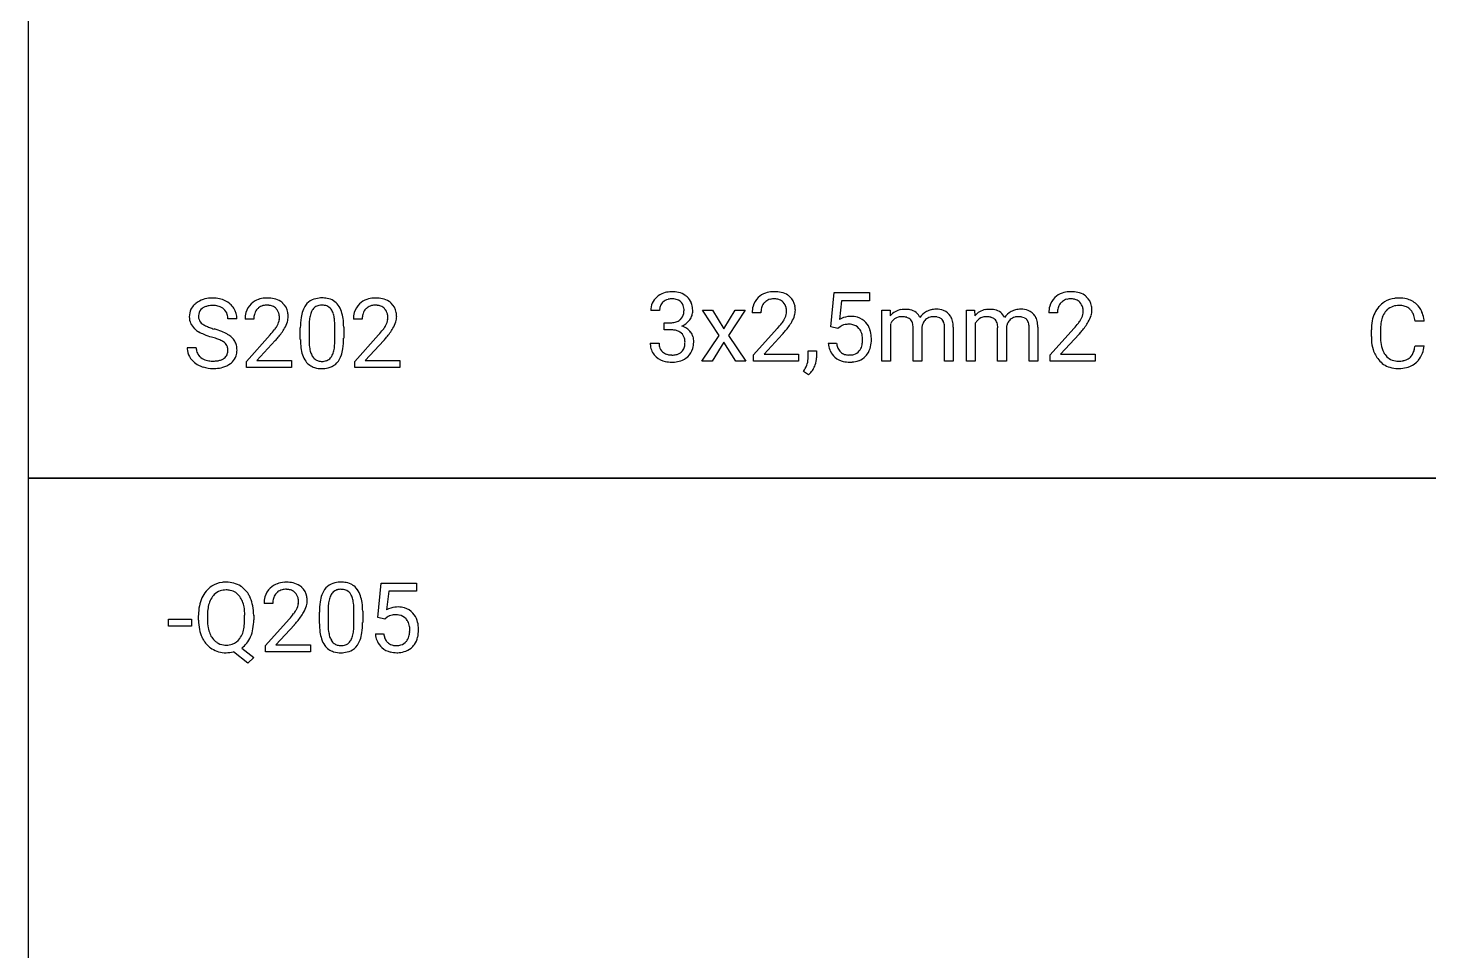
# Model space of a CAD drawing. Header units: metres. Extents: x 0 to 1062, y -1350 to 150.
# Drawn here: x 0 to 145.1, y -499 to -403.4 of the extents above; entities that cross this region are included whole.
import ezdxf

# ---------------------------------------------------------------- set-up
doc = ezdxf.new("R2010")
doc.units = ezdxf.units.M

msp = doc.modelspace()

# ---------------------------------------------------------------- linework, layer by layer
for p, q in [((0, -300), (0, -450)), ((83.15, -434.33), (83.52, -430.79)), ((83.52, -430.79), (87.16, -430.79)), ((87.16, -430.79), (87.16, -431.62)), ((84.28, -431.62), (84.07, -433.56)), ((87.16, -431.62), (84.28, -431.62)), ((21.64, -433.5), (20.7, -433.5)), ((23.39, -433.54), (22.49, -433.54)), ((34.62, -433.54), (33.72, -433.54)), ((65.42, -432.65), (64.52, -432.65)), ((65.9, -433.9), (66.58, -433.9)), ((65.9, -434.64), (65.9, -433.9)), ((71.6, -435.22), (69.87, -432.61)), ((69.87, -432.61), (70.91, -432.61)), ((70.91, -432.61), (72.07, -434.54)), ((72.07, -434.54), (73.24, -432.61)), ((74.3, -432.61), (72.57, -435.22)), ((73.24, -432.61), (74.3, -432.61)), ((75.93, -432.88), (75.02, -432.88)), ((88.44, -437.9), (88.44, -432.61)), ((88.44, -432.61), (89.3, -432.61)), ((89.3, -432.61), (89.32, -433.2)), ((97.21, -437.9), (97.21, -432.61)), ((97.21, -432.61), (98.06, -432.61)), ((98.06, -432.61), (98.09, -433.2)), ((106.65, -432.88), (105.75, -432.88)), ((144.63, -433.73), (143.69, -433.73)), ((22.62, -437.91), (25.08, -435.17)), ((28.21, -435.64), (28.21, -434.44)), ((29.11, -434.22), (29.11, -435.66)), ((31.79, -435.77), (31.79, -434.29)), ((32.7, -434.35), (32.7, -435.52)), ((33.85, -437.91), (36.31, -435.17)), ((66.58, -434.64), (65.9, -434.64)), ((69.81, -437.9), (71.6, -435.22)), ((72.57, -435.22), (74.35, -437.9)), ((75.16, -437.25), (77.62, -434.51)), ((78.15, -435.09), (76.25, -437.16)), ((83.88, -434.52), (83.15, -434.33)), ((84.12, -434.32), (83.88, -434.52)), ((89.35, -434.04), (89.35, -437.9)), ((91.69, -437.9), (91.69, -434.43)), ((92.6, -434.39), (92.6, -437.9)), ((94.95, -437.9), (94.95, -434.41)), ((95.85, -434.36), (95.85, -437.9)), ((98.11, -434.04), (98.11, -437.9)), ((100.45, -437.9), (100.45, -434.43)), ((101.36, -434.39), (101.36, -437.9)), ((103.71, -437.9), (103.71, -434.41)), ((104.61, -434.36), (104.61, -437.9)), ((105.88, -437.25), (108.34, -434.51)), ((108.88, -435.09), (106.97, -437.16)), ((139.16, -435.33), (139.16, -434.65)), ((140.1, -434.67), (140.1, -435.36)), ((16.49, -436.49), (17.43, -436.49)), ((25.62, -435.75), (23.71, -437.82)), ((36.85, -435.75), (34.94, -437.82)), ((64.46, -436.02), (65.37, -436.02)), ((72.08, -435.92), (70.86, -437.9)), ((73.31, -437.9), (72.08, -435.92)), ((80.81, -437.64), (80.81, -436.83)), ((80.81, -436.83), (81.69, -436.83)), ((81.69, -436.83), (81.69, -437.53)), ((82.9, -436.03), (83.75, -436.03)), ((143.69, -436.3), (144.63, -436.3)), ((22.62, -438.55), (22.62, -437.91)), ((23.71, -437.82), (27.28, -437.82)), ((27.28, -437.82), (27.28, -438.55)), ((33.85, -438.55), (33.85, -437.91)), ((34.94, -437.82), (38.51, -437.82)), ((38.51, -437.82), (38.51, -438.55)), ((70.86, -437.9), (69.81, -437.9)), ((74.35, -437.9), (73.31, -437.9)), ((75.16, -437.9), (75.16, -437.25)), ((79.82, -437.9), (75.16, -437.9)), ((76.25, -437.16), (79.82, -437.16)), ((79.82, -437.16), (79.82, -437.9)), ((89.35, -437.9), (88.44, -437.9)), ((92.6, -437.9), (91.69, -437.9)), ((95.85, -437.9), (94.95, -437.9)), ((98.11, -437.9), (97.21, -437.9)), ((101.36, -437.9), (100.45, -437.9)), ((104.61, -437.9), (103.71, -437.9)), ((105.88, -437.9), (105.88, -437.25)), ((110.54, -437.9), (105.88, -437.9)), ((106.97, -437.16), (110.54, -437.16)), ((110.54, -437.16), (110.54, -437.9)), ((27.28, -438.55), (22.62, -438.55)), ((38.51, -438.55), (33.85, -438.55)), ((80.84, -439.31), (80.33, -438.96)), ((0, -450), (175, -450)), ((175, -450), (0, -450)), ((0, -450), (0, -600)), ((36.24, -464.44), (36.6, -460.89)), ((36.6, -460.89), (40.24, -460.89)), ((40.24, -460.89), (40.24, -461.73)), ((37.37, -461.73), (37.15, -463.67)), ((40.24, -461.73), (37.37, -461.73)), ((17.66, -464.74), (17.66, -464.23)), ((18.6, -464.16), (18.6, -464.68)), ((22.44, -464.75), (22.44, -464.22)), ((23.38, -464.22), (23.38, -464.68)), ((25.36, -462.99), (24.46, -462.99)), ((30.18, -465.09), (30.18, -463.89)), ((31.08, -463.67), (31.08, -465.11)), ((33.76, -465.21), (33.76, -463.74)), ((34.67, -463.8), (34.67, -464.97)), ((14.55, -465.35), (14.55, -464.61)), ((14.55, -464.61), (16.93, -464.61)), ((16.93, -465.35), (14.55, -465.35)), ((16.93, -464.61), (16.93, -465.35)), ((24.59, -467.35), (27.05, -464.62)), ((27.59, -465.2), (25.68, -467.27)), ((36.96, -464.62), (36.24, -464.44)), ((37.2, -464.43), (36.96, -464.62)), ((25.68, -467.27), (29.25, -467.27)), ((29.25, -467.27), (29.25, -468)), ((35.98, -466.13), (36.84, -466.13)), ((22.77, -469.2), (21.27, -468.01)), ((22.14, -467.62), (23.41, -468.61)), ((23.41, -468.61), (22.77, -469.2)), ((24.59, -468), (24.59, -467.35)), ((29.25, -468), (24.59, -468))]:
    msp.add_line(p, q)
for centre, radius, start, end in [((66.53, -432.78), 2.07, 109.4923, 132.2591), ((66.65, -433.14), 2.44, 94.0186, 109.2749), ((66.71, -433.73), 3.04, 89.9538, 94.3439), ((66.73, -433.7), 3.01, 77.1833, 90.4936), ((66.96, -432.71), 1.99, 55.4019, 77.3239), ((77.08, -432.78), 2.06, 109.3993, 133.7311), ((77.27, -433.33), 2.64, 93.838, 109.2571), ((77.35, -434.13), 3.44, 89.9476, 94.2489), ((77.37, -433.7), 3.01, 77.3427, 90.4709), ((77.59, -432.74), 2.03, 56.0713, 77.4694), ((107.8, -432.78), 2.06, 109.3993, 133.7311), ((107.99, -433.33), 2.64, 93.838, 109.2571), ((108.07, -434.13), 3.44, 89.9476, 94.2489), ((108.1, -433.7), 3.01, 77.3427, 90.4709), ((108.32, -432.74), 2.03, 56.0713, 77.4694), ((18.46, -433.29), 1.76, 134.4983, 153.9113), ((18.75, -433.57), 2.16, 129.2258, 134.8483), ((18.83, -433.68), 2.29, 107.0797, 129.0888), ((18.64, -433.2), 0.974, 127.4939, 169.2564), ((18.81, -433.39), 1.23, 113.1895, 127.9561), ((19.05, -434.39), 3.04, 93.4374, 107.0831), ((18.96, -433.76), 1.62, 100.8318, 113.111), ((19.11, -434.58), 2.46, 89.5629, 100.7169), ((19.13, -435.27), 3.92, 89.9563, 93.7926), ((19.15, -434.61), 3.26, 78.0399, 90.2891), ((19.13, -434.9), 2.78, 86.3129, 90.0517), ((19.2, -434.14), 2.02, 72.8628, 86.7842), ((19.4, -433.49), 1.33, 48.5279, 73.0391), ((19.27, -434.01), 2.65, 63.8577, 77.9436), ((19.5, -433.37), 1.18, 15.3825, 48.2092), ((19.42, -433.72), 2.32, 48.953, 64.0482), ((19.6, -433.5), 2.04, 32.2818, 48.739), ((19.64, -433.49), 2, -0.3493, 32.613), ((24.47, -433.38), 1.97, 133.4629, 164.4994), ((24.54, -433.44), 2.06, 109.3993, 133.7311), ((24.65, -433.33), 1.23, 135.9423, 161.1924), ((24.6, -433.29), 1.16, 127.5802, 135.7627), ((24.73, -433.99), 2.64, 93.838, 109.2571), ((24.64, -433.36), 1.26, 103.7449, 127.1517), ((24.79, -433.95), 1.87, 89.4583, 103.8184), ((24.81, -434.79), 3.44, 89.9476, 94.2489), ((24.83, -434.36), 3.01, 77.3427, 90.4709), ((24.81, -433.73), 1.64, 85.2826, 90.0571), ((24.85, -433.38), 1.28, 68.7646, 85.6884), ((24.92, -433.19), 1.09, 43.1432, 68.4156), ((25.05, -433.4), 2.03, 56.0713, 77.4694), ((24.85, -433.27), 1.19, 14.3635, 43.5045), ((25.17, -433.21), 1.81, 47.9297, 55.6151), ((25.25, -433.13), 1.69, 9.7854, 48.2551), ((30.68, -433.45), 2.35, 145.1146, 160.3691), ((30.13, -433.08), 1.69, 113.9045, 144.8711), ((30.35, -433.15), 1.06, 125.8471, 149.3151), ((30.34, -433.59), 2.24, 94.2783, 113.4357), ((30.34, -433.17), 1.07, 101.6851, 125.0627), ((30.44, -433.61), 1.52, 89.6223, 101.9167), ((30.44, -434.53), 3.19, 89.919, 94.9543), ((30.47, -434.3), 2.96, 79.8808, 90.3219), ((30.45, -433.77), 1.68, 84.3403, 90.0926), ((30.51, -433.3), 1.21, 63.4356, 85.0199), ((30.65, -433.34), 1.98, 59.7342, 80.2344), ((30.57, -433.15), 1.05, 30.7009, 62.4934), ((30.79, -433.07), 1.67, 36.1874, 59.1551), ((30.21, -433.46), 2.37, 17.6061, 35.6109), ((35.7, -433.38), 1.97, 133.4629, 164.4994), ((35.77, -433.44), 2.06, 109.3993, 133.7311), ((35.88, -433.33), 1.23, 135.9423, 161.1924), ((35.83, -433.29), 1.16, 127.5802, 135.7627), ((35.96, -433.99), 2.64, 93.838, 109.2571), ((35.88, -433.36), 1.26, 103.7449, 127.1517), ((36.02, -433.95), 1.87, 89.4583, 103.8184), ((36.04, -434.79), 3.44, 89.9476, 94.2489), ((36.06, -434.36), 3.01, 77.3427, 90.4709), ((36.04, -433.73), 1.64, 85.2826, 90.0571), ((36.08, -433.38), 1.28, 68.7646, 85.6884), ((36.15, -433.19), 1.09, 43.1432, 68.4156), ((36.28, -433.4), 2.03, 56.0713, 77.4694), ((36.08, -433.27), 1.19, 14.3635, 43.5045), ((36.4, -433.21), 1.81, 47.9297, 55.6151), ((36.48, -433.13), 1.69, 9.7854, 48.2551), ((66.42, -432.63), 1.9, 156.7254, 180.6895), ((66.37, -432.64), 1.86, 131.5241, 155.8625), ((66.7, -432.61), 1.27, 158.8914, 175.6954), ((66.52, -432.55), 1.08, 133.5328, 158.5491), ((66.57, -432.61), 1.16, 103.4748, 133.5694), ((66.7, -433.09), 1.66, 89.5225, 103.6892), ((66.71, -433.62), 2.19, 84.9801, 90.1027), ((66.81, -432.82), 1.38, 64.9824, 85.9768), ((66.99, -432.4), 0.93, 16.7478, 64.0965), ((66.22, -432.65), 1.74, -1.0476, 17.2451), ((67.08, -432.52), 1.77, 47.0236, 54.9155), ((67.14, -432.46), 1.69, 20.8442, 47.0924), ((66.68, -432.62), 2.17, 4.0223, 20.6137), ((65.96, -432.7), 2.9, -0.0603, 4.499), ((77.53, -432.86), 2.51, 164.6898, 180.4794), ((77.01, -432.72), 1.97, 133.4629, 164.4994), ((77.64, -432.82), 1.71, 161.2165, 176.3918), ((77.18, -432.67), 1.23, 135.9423, 161.1924), ((77.14, -432.63), 1.16, 127.5802, 135.7627), ((77.18, -432.7), 1.26, 103.7449, 127.1517), ((77.33, -433.3), 1.87, 89.4583, 103.8184), ((77.35, -433.08), 1.64, 85.2826, 90.0571), ((77.39, -432.72), 1.28, 68.7646, 85.6884), ((77.45, -432.53), 1.09, 43.1432, 68.4156), ((77.38, -432.61), 1.19, 14.3635, 43.5045), ((77.05, -432.69), 1.53, -0.4249, 14.3017), ((77.71, -432.55), 1.81, 47.9297, 55.6151), ((77.79, -432.47), 1.69, 9.7854, 48.2551), ((77.24, -432.58), 2.25, -0.2347, 10.2587), ((108.26, -432.86), 2.51, 164.6898, 180.4794), ((107.74, -432.72), 1.97, 133.4629, 164.4994), ((108.36, -432.82), 1.71, 161.2165, 176.3918), ((107.91, -432.67), 1.23, 135.9423, 161.1924), ((107.86, -432.63), 1.16, 127.5802, 135.7627), ((107.91, -432.7), 1.26, 103.7449, 127.1517), ((108.05, -433.3), 1.87, 89.4583, 103.8184), ((108.07, -433.08), 1.64, 85.2826, 90.0571), ((108.11, -432.72), 1.28, 68.7646, 85.6884), ((108.18, -432.53), 1.09, 43.1432, 68.4156), ((108.11, -432.61), 1.19, 14.3635, 43.5045), ((107.78, -432.69), 1.53, -0.4249, 14.3017), ((108.43, -432.55), 1.81, 47.9297, 55.6151), ((108.51, -432.47), 1.69, 9.7854, 48.2551), ((107.96, -432.58), 2.25, -0.2347, 10.2587), ((142.12, -434.11), 2.87, 139.314, 155.1464), ((141.84, -433.89), 2.51, 121.7667, 139.0646), ((141.92, -434.03), 2.67, 96.6493, 121.5873), ((141.9, -433.72), 1.59, 108.188, 134.6933), ((142, -434.08), 1.96, 89.3931, 107.7585), ((142.02, -434.68), 3.33, 89.9018, 97.0512), ((142.05, -434.64), 3.29, 76.6395, 90.4587), ((142.02, -434.71), 2.59, 86.1178, 90.0533), ((142.09, -434.02), 1.9, 72.0488, 86.5864), ((142.27, -433.47), 1.32, 47.285, 72.1221), ((142.29, -433.67), 2.29, 47.4839, 76.8845), ((142.26, -433.69), 2.33, 24.154, 47.158), ((18.45, -433.26), 1.74, 154.6149, 180.7042), ((18.39, -433.3), 1.68, 179.3743, 203.3637), ((18.96, -433.27), 1.3, 168.9033, 180.2772), ((18.54, -433.28), 0.878, 179.3637, 220.2148), ((18.76, -433.11), 1.16, -140.1148, -128.9012), ((19.08, -433.49), 1.62, -0.5529, 15.3362), ((24.99, -433.52), 2.51, 164.6898, 180.4794), ((25.1, -433.48), 1.71, 161.2165, 176.3918), ((25.69, -433.54), 2.31, 175.9224, 180.0552), ((24.33, -433.34), 1.72, -28.5611, -7.5167), ((24.51, -433.35), 1.53, -0.4249, 14.3017), ((24.41, -433.36), 1.63, -7.2295, 0.0186), ((23.77, -432.86), 3.24, -29.9823, -16.869), ((24.98, -433.23), 1.97, -16.7689, -0.5227), ((24.7, -433.24), 2.25, -0.2347, 10.2587), ((34.94, -434.39), 6.73, 171.3605, 180.4314), ((32.06, -433.95), 3.82, 160.3049, 171.3303), ((34.97, -434.25), 5.86, 173.626, 179.7295), ((32.56, -433.97), 3.43, 165.0175, 173.7342), ((31.04, -433.55), 1.85, 149.6234, 165.4259), ((30.01, -433.48), 1.7, 16.4173, 30.7965), ((28.63, -433.9), 3.14, 7.0754, 16.6026), ((25.85, -434.25), 5.94, -0.3813, 7.0913), ((28.58, -434.01), 4.09, 7.5233, 17.9382), ((25.84, -434.38), 6.86, 0.2523, 7.6309), ((36.22, -433.52), 2.51, 164.6898, 180.4794), ((36.33, -433.48), 1.71, 161.2165, 176.3918), ((36.93, -433.54), 2.31, 175.9224, 180.0552), ((35.56, -433.34), 1.72, -28.5611, -7.5167), ((35.75, -433.35), 1.53, -0.4249, 14.3017), ((35.64, -433.36), 1.63, -7.2295, 0.0186), ((35, -432.86), 3.24, -29.9823, -16.869), ((36.22, -433.23), 1.97, -16.7689, -0.5227), ((35.93, -433.24), 2.25, -0.2347, 10.2587), ((67.05, -432.65), 1.62, 175.3005, 180.056), ((66.57, -431.88), 2.03, -89.5828, -76.9872), ((66.73, -432.55), 1.34, -77.1573, -56.3541), ((66.82, -432.7), 1.16, -55.8505, -48.2326), ((66.88, -432.77), 1.06, -48.425, -9.5404), ((66.49, -432.69), 1.46, -10.1534, 0.2425), ((67.1, -432.59), 1.77, -60.0327, -34.5866), ((67.12, -432.59), 1.76, -35.1102, -18.9028), ((67.43, -432.7), 1.43, -18.6386, -0.0375), ((78.23, -432.88), 2.31, 175.9224, 180.0552), ((74.8, -431.46), 4.13, -37.1463, -31.3391), ((76.28, -432.38), 2.37, -30.9941, -28.2007), ((76.87, -432.68), 1.72, -28.5611, -7.5167), ((73.74, -430.71), 6.21, -40.6727, -30.0526), ((76.95, -432.7), 1.63, -7.2295, 0.0186), ((76.31, -432.2), 3.24, -29.9823, -16.869), ((77.52, -432.57), 1.97, -16.7689, -0.5227), ((85.18, -435.47), 2.21, 96.5934, 120.3494), ((85.25, -435.91), 2.66, 89.9156, 96.8935), ((85.28, -435.63), 2.38, 74.1679, 90.5368), ((85.42, -435.1), 1.83, 41.3103, 73.9507), ((85.21, -435.29), 2.12, 17.7378, 41.4122), ((90.76, -434.39), 1.87, 100.3147, 140.1566), ((90.67, -434.6), 1.44, 145.15, 156.9011), ((90.41, -434.42), 1.12, 103.2507, 145.2633), ((90.55, -434.95), 1.67, 89.4977, 103.6889), ((90.88, -434.98), 2.46, 89.7492, 100.6868), ((90.59, -434.85), 1.57, 73.6234, 90.9303), ((90.91, -434.81), 2.29, 77.6386, 90.4719), ((90.77, -434.22), 0.909, 48.5718, 73.4638), ((90.77, -434.19), 0.891, 16.9411, 47.2709), ((91.09, -434.01), 1.47, 52.0491, 78.0346), ((90.06, -434.4), 1.63, -1.0348, 16.955), ((91.1, -433.95), 1.43, 24.4324, 50.9273), ((94.04, -434.51), 2, 118.576, 145.1954), ((93.92, -434.5), 1.32, 154.8037, 169.9564), ((93.73, -434.42), 1.12, 132.0197, 154.5908), ((93.74, -434.41), 1.12, 104.1018, 132.2478), ((93.94, -434.31), 1.78, 102.9387, 118.8207), ((93.81, -434.7), 1.42, 89.609, 104.0282), ((94.07, -434.86), 2.35, 89.6091, 102.8285), ((93.83, -435.3), 2.02, 80.5344, 90.4335), ((94.12, -434.81), 2.3, 71.7698, 91.0655), ((93.98, -434.47), 1.17, 66.4323, 80.6559), ((94.15, -434.07), 0.736, 43.25, 66.571), ((94.08, -434.12), 0.825, 25.3306, 42.396), ((93.79, -434.25), 1.14, 11.4675, 25.2189), ((94.42, -433.91), 1.34, 30.0284, 71.7493), ((94.03, -434.12), 1.79, 12.5337, 29.6219), ((92.89, -434.37), 2.96, 0.3768, 12.5853), ((99.52, -434.39), 1.87, 100.3147, 140.1566), ((99.43, -434.6), 1.44, 145.15, 156.9011), ((99.17, -434.42), 1.12, 103.2507, 145.2633), ((99.31, -434.95), 1.67, 89.4977, 103.6889), ((99.64, -434.98), 2.46, 89.7492, 100.6868), ((99.35, -434.85), 1.57, 73.6234, 90.9303), ((99.67, -434.81), 2.29, 77.6386, 90.4719), ((99.53, -434.22), 0.909, 48.5718, 73.4638), ((99.53, -434.19), 0.891, 16.9411, 47.2709), ((99.86, -434.01), 1.47, 52.0491, 78.0346), ((98.83, -434.4), 1.63, -1.0348, 16.955), ((99.86, -433.95), 1.43, 24.4324, 50.9273), ((102.81, -434.51), 2, 118.576, 145.1954), ((102.68, -434.5), 1.32, 154.8037, 169.9564), ((102.5, -434.42), 1.12, 132.0197, 154.5908), ((102.5, -434.41), 1.12, 104.1018, 132.2478), ((102.71, -434.31), 1.78, 102.9387, 118.8207), ((102.57, -434.7), 1.42, 89.609, 104.0282), ((102.83, -434.86), 2.35, 89.6091, 102.8285), ((102.6, -435.3), 2.02, 80.5344, 90.4335), ((102.89, -434.81), 2.3, 71.7698, 91.0655), ((102.74, -434.47), 1.17, 66.4323, 80.6559), ((102.92, -434.07), 0.736, 43.25, 66.571), ((102.84, -434.12), 0.825, 25.3306, 42.396), ((102.56, -434.25), 1.14, 11.4675, 25.2189), ((103.19, -433.91), 1.34, 30.0284, 71.7493), ((102.8, -434.12), 1.79, 12.5337, 29.6219), ((101.65, -434.37), 2.96, 0.3768, 12.5853), ((108.96, -432.88), 2.31, 175.9224, 180.0552), ((105.52, -431.46), 4.13, -37.1463, -31.3391), ((107.01, -432.38), 2.37, -30.9941, -28.2007), ((107.59, -432.68), 1.72, -28.5611, -7.5167), ((104.46, -430.71), 6.21, -40.6727, -30.0526), ((107.68, -432.7), 1.63, -7.2295, 0.0186), ((107.03, -432.2), 3.24, -29.9823, -16.869), ((108.25, -432.57), 1.97, -16.7689, -0.5227), ((143.84, -434.62), 4.68, 168.8306, 180.3136), ((142.74, -434.41), 3.56, 155.0047, 168.7728), ((143.24, -434.41), 3.12, 160.3481, 171.7377), ((142.32, -434.08), 2.15, 142.8957, 160.4662), ((142.06, -433.89), 1.83, 134.5514, 142.5571), ((142.26, -433.46), 1.32, 30.7096, 46.5795), ((141.74, -433.76), 1.92, 18.3444, 30.674), ((140.53, -434.16), 3.19, 7.7032, 18.2643), ((141.66, -433.95), 2.97, 9.4399, 24.0598), ((140.84, -434.11), 3.82, 5.6881, 9.8085), ((18.39, -433.28), 1.69, -155.7992, -131.9621), ((18.97, -432.65), 2.54, -132.1206, -120.6714), ((19.83, -431.21), 4.21, -120.7747, -112.6121), ((19.2, -432.52), 1.89, -128.2105, -115.7328), ((20.97, -428.47), 7.18, -112.5996, -105.7365), ((20.11, -430.71), 3.91, -116.1895, -109.7889), ((21.14, -427.89), 6.92, -109.8885, -105.513), ((16.6, -443.83), 8.78, 70.3076, 74.0312), ((17.13, -442.39), 8.13, 68.7232, 74.593), ((18.6, -438.64), 4.1, 59.6526, 68.9169), ((19.39, -437.28), 2.52, 47.0674, 59.4501), ((18.23, -429.07), 9.18, -41.6897, -37.1461), ((22.26, -432.12), 4.13, -37.1463, -31.3391), ((23.74, -433.04), 2.37, -30.9941, -28.2007), ((21.2, -431.37), 6.21, -40.6727, -30.0526), ((29.46, -429.07), 9.18, -41.6897, -37.1461), ((33.49, -432.12), 4.13, -37.1463, -31.3391), ((34.97, -433.04), 2.37, -30.9941, -28.2007), ((32.43, -431.37), 6.21, -40.6727, -30.0526), ((66.56, -437.18), 2.54, 80.1228, 89.5476), ((66.71, -436.34), 1.69, 67.7818, 80.1624), ((66.89, -435.9), 1.21, 49.2602, 67.8329), ((66.98, -435.78), 1.06, 14.7964, 48.8337), ((66.96, -432.36), 2.04, -67.545, -59.8681), ((67.16, -436.15), 1.98, 56.2745, 72.9348), ((67.37, -435.82), 1.59, 36.7001, 55.9859), ((67.4, -435.79), 1.55, 16.751, 36.6134), ((67.01, -435.89), 1.96, -0.5437, 16.4445), ((70.77, -428.41), 9.18, -41.6897, -37.1461), ((70.95, -428.43), 9.81, -42.7398, -40.1353), ((84.77, -435.18), 1.08, 112.8903, 127.3219), ((84.9, -435.49), 1.42, 100.7451, 112.8151), ((85.03, -436.19), 2.12, 89.5776, 100.6312), ((85.05, -435.73), 1.67, 79.6849, 90.2352), ((85.13, -435.33), 1.26, 41.5762, 80.1308), ((85.04, -435.43), 1.4, 34.5375, 41.9472), ((84.94, -435.48), 1.51, 12.9794, 34.1925), ((84.34, -435.62), 2.12, -0.4468, 13.0284), ((84.44, -435.54), 2.92, 3.47, 17.7593), ((83.49, -435.63), 3.88, -0.0495, 3.888), ((94.23, -434.56), 1.64, 169.6382, 174.0077), ((93.08, -434.39), 1.87, -0.5371, 11.3469), ((102.99, -434.56), 1.64, 169.6382, 174.0077), ((101.84, -434.39), 1.87, -0.5371, 11.3469), ((101.49, -428.41), 9.18, -41.6897, -37.1461), ((101.67, -428.43), 9.81, -42.7398, -40.1353), ((144.76, -435.34), 5.6, 179.9536, 183.7306), ((144.85, -434.65), 4.75, 171.6853, 180.2985), ((144.51, -435.39), 4.41, 179.6182, 190.0797), ((18.57, -436.5), 2.08, 179.9042, 188.2506), ((18.34, -436.53), 1.85, -171.8023, -144.5837), ((18.85, -436.51), 1.42, 179.4162, 197.6842), ((18, -439.94), 4.65, 64.7273, 70.4191), ((19.16, -437.54), 1.98, 53.2108, 65.2985), ((19.8, -436.67), 0.906, 17.3592, 52.6281), ((19.53, -436.74), 1.18, -0.6321, 16.9793), ((19.43, -436.76), 1.28, -5.6341, 0.0704), ((19.89, -436.74), 1.79, 31.4338, 47.013), ((20.03, -436.64), 1.61, 14.177, 30.9944), ((19.82, -436.77), 1.83, -18.5069, 0.5515), ((19.62, -436.73), 2.03, -0.403, 14.0069), ((18.41, -429.09), 9.81, -42.7398, -40.1353), ((34.83, -435.59), 6.62, -179.5379, -172.0299), ((32.32, -435.95), 4.09, -172.1182, -161.7654), ((34.96, -435.7), 5.85, 179.6245, 187.282), ((32.33, -436.04), 3.19, -172.7199, -163.1688), ((28.32, -436.02), 3.46, -15.2599, -6.4575), ((25.76, -435.71), 6.03, -6.5767, -0.5013), ((28.75, -436.02), 3.91, -19.4648, -8.5613), ((25.79, -435.57), 6.9, -8.5335, 0.4264), ((29.64, -429.09), 9.81, -42.7398, -40.1353), ((66.66, -436.03), 2.2, 179.7619, 190.8396), ((66.21, -436.12), 1.74, -169.3312, -130.1365), ((66.77, -436.03), 1.4, 179.4882, 195.5731), ((66.46, -436.11), 1.09, -164.2311, -132.3002), ((66.95, -436.15), 1.08, -45.1232, -18.8574), ((66.49, -435.99), 1.57, -18.8839, -3.539), ((66.48, -435.92), 1.58, -0.6035, 14.9827), ((65.9, -435.93), 2.16, -4.0548, 0.0584), ((67.14, -436.08), 1.8, -48.3599, -15.8296), ((66.59, -435.94), 2.37, -15.6572, 0.5353), ((85.82, -435.77), 2.93, -174.9109, -170.4845), ((85.2, -435.88), 2.3, -170.8583, -155.2291), ((85.7, -435.78), 1.96, -172.7156, -160.2165), ((85.06, -436.01), 1.28, -160.4037, -139.6121), ((84.92, -436.12), 1.1, -139.0852, -131.4217), ((85.22, -436.1), 1.14, -73.275, -39.3994), ((85, -435.92), 1.44, -39.3705, -16.1409), ((84.3, -435.71), 2.16, -16.3392, -3.1048), ((83.52, -435.64), 2.94, -3.5369, 0.0475), ((85.15, -435.9), 2.19, -34.9299, -12.9398), ((84.13, -435.66), 3.24, -13.0447, 0.4896), ((143.4, -435.45), 4.24, -176.6658, -162.9979), ((142.25, -435.81), 3.03, -163.0662, -140.2573), ((142.9, -435.69), 2.77, -170.1907, -152.3426), ((141.63, -436.2), 2.04, -29.0168, -16.9362), ((140.31, -435.79), 3.42, -17.0455, -8.4914), ((141.3, -435.94), 3.35, -19.8225, -6.2187), ((18.52, -436.4), 2.07, -144.6855, -127.937), ((18.86, -435.97), 2.62, -127.772, -113.4577), ((18.6, -436.58), 1.16, -161.8862, -135.7528), ((18.73, -436.46), 1.34, -135.9078, -128.0254), ((18.91, -436.22), 1.64, -127.6986, -105.7832), ((19.11, -435.51), 2.37, -105.9356, -93.1072), ((19.18, -434.74), 3.15, -93.4903, -89.9565), ((19.2, -435.09), 2.79, -90.442, -79.9751), ((19.38, -436.12), 1.75, -79.888, -67.9565), ((19.57, -436.6), 1.24, -67.9159, -52.8879), ((19.57, -436.27), 2.33, -74.5051, -52.7919), ((19.73, -436.79), 0.984, -53.321, -26.0203), ((19.7, -436.79), 1.01, -25.25, -5.2211), ((19.79, -436.59), 1.95, -52.4431, -44.8333), ((20.04, -436.82), 1.6, -45.1485, -19.0584), ((30.81, -436.46), 2.49, -162.0305, -144.7377), ((30.18, -436.89), 1.73, -144.2752, -106.3989), ((31, -436.45), 1.8, -163.3154, -149.3269), ((30.44, -436.77), 1.16, -149.3512, -127.0543), ((30.36, -436.86), 1.04, -126.4303, -106.4901), ((30.45, -436.56), 1.35, -106.2029, -89.4379), ((30.48, -436.58), 1.33, -90.795, -70.9613), ((30.57, -436.89), 1.02, -70.4139, -40.6172), ((30.43, -436.76), 1.2, -40.7966, -31.9756), ((29.91, -436.46), 1.81, -31.1132, -14.8036), ((30.76, -436.92), 1.69, -65.6916, -34.7171), ((30.18, -436.52), 2.39, -34.534, -19.3947), ((66.49, -435.81), 2.16, -130.5569, -102.6389), ((66.54, -436.03), 1.2, -132.487, -108.5724), ((66.69, -434.96), 3.03, -102.8748, -89.5849), ((66.67, -435.66), 1.59, -108.5063, -93.6627), ((66.71, -435.17), 2.08, -94.0728, -89.9494), ((66.73, -435.32), 1.94, -90.5457, -77.1922), ((66.72, -434.66), 3.33, -90.0477, -85.8398), ((66.79, -435.38), 2.61, -86.2036, -71.3288), ((66.87, -435.95), 1.29, -77.0037, -62.3965), ((66.98, -436.17), 1.05, -62.2119, -45.4862), ((66.95, -435.88), 2.08, -71.1977, -48.084), ((78.68, -437.58), 2.13, -20.1548, -1.7403), ((79.12, -437.38), 2.59, -26.176, -20.2469), ((79.56, -437.52), 2.13, -20.5761, -0.2519), ((84.82, -436.05), 1.88, -155.017, -131.1714), ((84.92, -435.94), 2.04, -131.0741, -102.986), ((84.96, -436.07), 1.17, -131.2758, -108.1216), ((85.1, -435.19), 2.8, -103.1557, -89.5859), ((85.07, -435.72), 1.54, -108.0685, -93.6128), ((85.12, -435.26), 1.99, -93.9966, -89.9522), ((85.13, -435.77), 1.48, -90.5796, -73.5789), ((85.12, -434.69), 3.3, -90.0602, -85.5664), ((85.21, -435.52), 2.46, -86.0508, -69.6335), ((85.4, -436.08), 1.88, -69.439, -43.1582), ((85.33, -436.01), 1.98, -43.1841, -35.3691), ((141.8, -436.21), 2.43, -140.6775, -107.6143), ((142.36, -435.95), 2.18, -151.7537, -144.7791), ((141.94, -436.27), 1.64, -145.3023, -124.6662), ((141.86, -436.34), 1.54, -123.9109, -96.8662), ((141.93, -435.88), 2, -97.4046, -89.8797), ((141.96, -435.23), 2.66, -90.4811, -78.8824), ((142.14, -436.16), 1.71, -78.7593, -65.7681), ((142.31, -436.55), 1.28, -65.6704, -49.9303), ((142.27, -436.28), 2.33, -72.2034, -49.0201), ((142.32, -436.6), 1.24, -49.001, -28.765), ((142.33, -436.35), 2.24, -48.8445, -41.436), ((142.2, -436.26), 2.39, -41.1069, -19.7868), ((19.12, -435.42), 3.23, -113.867, -107.7182), ((19.16, -435.24), 3.41, -107.5102, -89.6988), ((19.18, -434.11), 4.54, -90.0428, -86.571), ((19.27, -435.24), 3.41, -86.9519, -74.3305), ((30.43, -436.05), 2.61, -106.4234, -89.2619), ((30.46, -435.53), 3.12, -90.0819, -84.9622), ((30.57, -436.44), 2.2, -85.6337, -66.2168), ((78.15, -437.37), 2.69, -36.1356, -20.3888), ((79.53, -437.71), 2.07, -50.7115, -37.3395), ((79.09, -437.38), 2.62, -37.2714, -25.8294), ((141.91, -435.76), 2.89, -107.0629, -89.468), ((141.94, -434.56), 4.1, -90.0478, -86.0809), ((142.03, -435.52), 3.13, -86.4743, -72.217), ((20.39, -463.34), 2.53, 122.6491, 140.1581), ((20.43, -463.42), 2.62, 97.141, 122.5801), ((20.51, -463.92), 3.13, 89.9057, 97.4096), ((20.54, -463.83), 3.04, 74.9772, 90.3785), ((20.65, -463.38), 2.57, 57.5271, 74.7509), ((20.64, -463.37), 2.57, 31.3472, 57.3704), ((26.44, -462.83), 1.97, 133.4629, 164.4994), ((26.51, -462.89), 2.06, 109.3993, 133.7311), ((26.7, -463.44), 2.64, 93.838, 109.2571), ((26.78, -464.24), 3.44, 89.9476, 94.2489), ((26.8, -463.81), 3.01, 77.3427, 90.4709), ((27.02, -462.85), 2.03, 56.0713, 77.4694), ((27.14, -462.66), 1.81, 47.9297, 55.6151), ((27.22, -462.58), 1.69, 9.7854, 48.2551), ((32.1, -462.53), 1.69, 113.9045, 144.8711), ((32.31, -463.04), 2.24, 94.2783, 113.4357), ((32.41, -463.98), 3.19, 89.919, 94.9543), ((32.44, -463.75), 2.96, 79.8808, 90.3219), ((32.62, -462.79), 1.98, 59.7342, 80.2344), ((32.76, -462.52), 1.67, 36.1874, 59.1551), ((21.51, -463.99), 3.83, 155.8166, 169.1085), ((20.76, -463.64), 3.01, 140.3944, 156.0034), ((21.8, -463.95), 3.19, 159.9553, 171.0502), ((20.94, -463.63), 2.27, 143.3323, 160.0447), ((20.62, -463.41), 1.88, 135.1962, 143.0669), ((20.41, -463.19), 1.58, 108.822, 135.4393), ((20.5, -463.48), 1.88, 89.4032, 108.3103), ((20.53, -463.75), 2.15, 78.5745, 90.3014), ((20.65, -463.21), 1.59, 35.4899, 78.9194), ((20.19, -463.56), 2.17, 21.4434, 35.9895), ((19.36, -463.88), 3.06, 9.8565, 21.4123), ((20.14, -463.7), 3.17, 24.1911, 31.7086), ((19.56, -463.95), 3.79, 10.6548, 24.0391), ((26.96, -462.97), 2.51, 164.6898, 180.4794), ((27.07, -462.93), 1.71, 161.2165, 176.3918), ((27.66, -462.99), 2.31, 175.9224, 180.0552), ((26.62, -462.78), 1.23, 135.9423, 161.1924), ((26.57, -462.73), 1.16, 127.5802, 135.7627), ((26.62, -462.81), 1.26, 103.7449, 127.1517), ((26.76, -463.4), 1.87, 89.4583, 103.8184), ((26.78, -463.18), 1.64, 85.2826, 90.0571), ((26.82, -462.82), 1.28, 68.7646, 85.6884), ((26.89, -462.64), 1.09, 43.1432, 68.4156), ((26.82, -462.71), 1.19, 14.3635, 43.5045), ((26.49, -462.8), 1.53, -0.4249, 14.3017), ((26.38, -462.81), 1.63, -7.2295, 0.0186), ((26.96, -462.68), 1.97, -16.7689, -0.5227), ((26.67, -462.69), 2.25, -0.2347, 10.2587), ((36.91, -463.84), 6.73, 171.3605, 180.4314), ((34.03, -463.4), 3.82, 160.3049, 171.3303), ((32.65, -462.9), 2.35, 145.1146, 160.3691), ((34.53, -463.42), 3.43, 165.0175, 173.7342), ((33.01, -463), 1.85, 149.6234, 165.4259), ((32.32, -462.6), 1.06, 125.8471, 149.3151), ((32.31, -462.62), 1.07, 101.6851, 125.0627), ((32.41, -463.05), 1.52, 89.6223, 101.9167), ((32.42, -463.22), 1.68, 84.3403, 90.0926), ((32.48, -462.75), 1.21, 63.4356, 85.0199), ((32.54, -462.6), 1.05, 30.7009, 62.4934), ((31.98, -462.93), 1.7, 16.4173, 30.7965), ((30.6, -463.35), 3.14, 7.0754, 16.6026), ((27.82, -463.7), 5.94, -0.3813, 7.0913), ((32.18, -462.91), 2.37, 17.6061, 35.6109), ((30.55, -463.45), 4.09, 7.5233, 17.9382), ((27.81, -463.83), 6.86, 0.2523, 7.6309), ((22.66, -464.2), 5, 169.1598, 180.2946), ((23.29, -464.19), 4.7, 171.0123, 179.58), ((17.59, -464.18), 4.86, -0.4219, 9.7739), ((18.25, -464.2), 5.13, -0.3161, 10.6209), ((20.2, -458.51), 9.18, -41.6897, -37.1461), ((24.23, -461.57), 4.13, -37.1463, -31.3391), ((25.71, -462.49), 2.37, -30.9941, -28.2007), ((26.3, -462.79), 1.72, -28.5611, -7.5167), ((23.17, -460.82), 6.21, -40.6727, -30.0526), ((25.74, -462.31), 3.24, -29.9823, -16.869), ((36.94, -463.69), 5.86, 173.626, 179.7295), ((38.27, -465.58), 2.21, 96.5934, 120.3494), ((37.86, -465.29), 1.08, 112.8903, 127.3219), ((37.98, -465.6), 1.42, 100.7451, 112.8151), ((38.11, -466.29), 2.12, 89.5776, 100.6312), ((38.33, -466.02), 2.66, 89.9156, 96.8935), ((38.13, -465.84), 1.67, 79.6849, 90.2352), ((38.36, -465.74), 2.38, 74.1679, 90.5368), ((38.22, -465.44), 1.26, 41.5762, 80.1308), ((38.5, -465.21), 1.83, 41.3103, 73.9507), ((38.29, -465.4), 2.12, 17.7378, 41.4122), ((22.52, -464.72), 4.86, -179.7451, -168.5335), ((21.39, -464.95), 3.71, -168.4818, -155.0559), ((23.2, -464.71), 4.61, 179.6007, 190.1326), ((21.68, -464.98), 3.06, -169.7673, -158.2455), ((19.16, -464.98), 3.27, -19.4826, -8.5495), ((17.43, -464.71), 5.01, -8.6088, -0.3922), ((19.68, -464.99), 3.68, -23.3806, -10.0886), ((18.09, -464.71), 5.29, -10.0906, 0.34), ((20.38, -458.54), 9.81, -42.7398, -40.1353), ((36.8, -465.04), 6.62, -179.5379, -172.0299), ((36.93, -465.15), 5.85, 179.6245, 187.282), ((30.29, -465.46), 3.46, -15.2599, -6.4575), ((27.73, -465.16), 6.03, -6.5767, -0.5013), ((27.76, -465.02), 6.9, -8.5335, 0.4264), ((38.12, -465.54), 1.4, 34.5375, 41.9472), ((38.03, -465.59), 1.51, 12.9794, 34.1925), ((37.43, -465.73), 2.12, -0.4468, 13.0284), ((36.6, -465.75), 2.94, -3.5369, 0.0475), ((37.53, -465.65), 2.92, 3.47, 17.7593), ((37.21, -465.77), 3.24, -13.0447, 0.4896), ((36.57, -465.73), 3.88, -0.0495, 3.888), ((20.91, -465.16), 3.19, -154.9394, -147.5509), ((20.45, -465.48), 2.62, -147.8709, -122.5481), ((20.98, -465.26), 2.31, -158.1908, -144.263), ((20.51, -465.6), 1.72, -144.5684, -124.0857), ((20.44, -465.67), 1.63, -123.3461, -96.7451), ((20.52, -465.18), 2.13, -97.2842, -89.883), ((20.55, -465.32), 1.99, -90.6415, -72.3834), ((20.66, -465.71), 1.58, -71.8237, -36.1896), ((20.17, -465.34), 2.19, -36.4866, -19.3298), ((20.66, -465.55), 2.54, -54.5449, -38.1132), ((20.26, -465.25), 3.04, -37.927, -23.3627), ((34.29, -465.4), 4.09, -172.1182, -161.7654), ((32.78, -465.91), 2.49, -162.0305, -144.7377), ((34.3, -465.49), 3.19, -172.7199, -163.1688), ((32.97, -465.89), 1.8, -163.3154, -149.3269), ((32.41, -466.22), 1.16, -149.3512, -127.0543), ((32.33, -466.31), 1.04, -126.4303, -106.4901), ((32.42, -466.01), 1.35, -106.2029, -89.4379), ((32.45, -466.03), 1.33, -90.795, -70.9613), ((32.54, -466.33), 1.02, -70.4139, -40.6172), ((32.4, -466.21), 1.2, -40.7966, -31.9756), ((31.88, -465.91), 1.81, -31.1132, -14.8036), ((32.15, -465.97), 2.39, -34.534, -19.3947), ((30.72, -465.46), 3.91, -19.4648, -8.5613), ((38.9, -465.87), 2.93, -174.9109, -170.4845), ((38.28, -465.99), 2.3, -170.8583, -155.2291), ((37.9, -466.16), 1.88, -155.017, -131.1714), ((38.79, -465.88), 1.96, -172.7156, -160.2165), ((38.15, -466.12), 1.28, -160.4037, -139.6121), ((38, -466.23), 1.1, -139.0852, -131.4217), ((38.04, -466.17), 1.17, -131.2758, -108.1216), ((38.16, -465.83), 1.54, -108.0685, -93.6128), ((38.22, -465.88), 1.48, -90.5796, -73.5789), ((38.31, -466.21), 1.14, -73.275, -39.3994), ((38.08, -466.02), 1.44, -39.3705, -16.1409), ((37.38, -465.81), 2.16, -16.3392, -3.1048), ((38.41, -466.11), 1.98, -43.1841, -35.3691), ((38.23, -466.01), 2.19, -34.9299, -12.9398), ((20.42, -465.52), 2.57, -122.4577, -105.4207), ((20.51, -465.15), 2.96, -105.1861, -89.6502), ((20.54, -465.05), 3.05, -90.2835, -76.2094), ((32.15, -466.34), 1.73, -144.2752, -106.3989), ((32.4, -465.5), 2.61, -106.4234, -89.2619), ((32.43, -464.98), 3.12, -90.0819, -84.9622), ((32.54, -465.89), 2.2, -85.6337, -66.2168), ((32.73, -466.37), 1.69, -65.6916, -34.7171), ((38, -466.04), 2.04, -131.0741, -102.986), ((38.18, -465.3), 2.8, -103.1557, -89.5859), ((38.2, -465.37), 1.99, -93.9966, -89.9522), ((38.2, -464.8), 3.3, -90.0602, -85.5664), ((38.29, -465.63), 2.46, -86.0508, -69.6335), ((38.49, -466.18), 1.88, -69.439, -43.1582)]:
    msp.add_arc(centre, radius, start, end)

doc.saveas('drawing.dxf')
